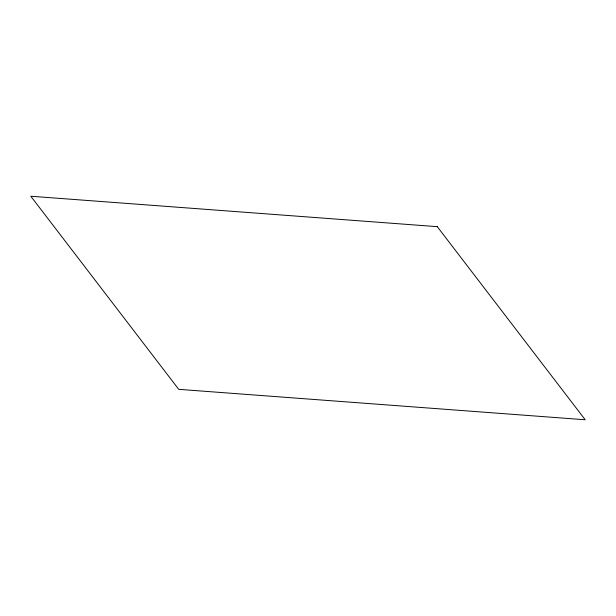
<?xml version="1.0" encoding="UTF-8"?>
<svg xmlns="http://www.w3.org/2000/svg" width="616" height="616" viewBox="0 0 616 616"><rect width="100%" height="100%" fill="white"/><g stroke="black" fill="none" stroke-linecap="round" stroke-linejoin="round"><path stroke-width="0.92" d="M437.283 226.665L30.8 196.234L178.717 389.335L585.2 419.765L437.283 226.665"/></g></svg>
